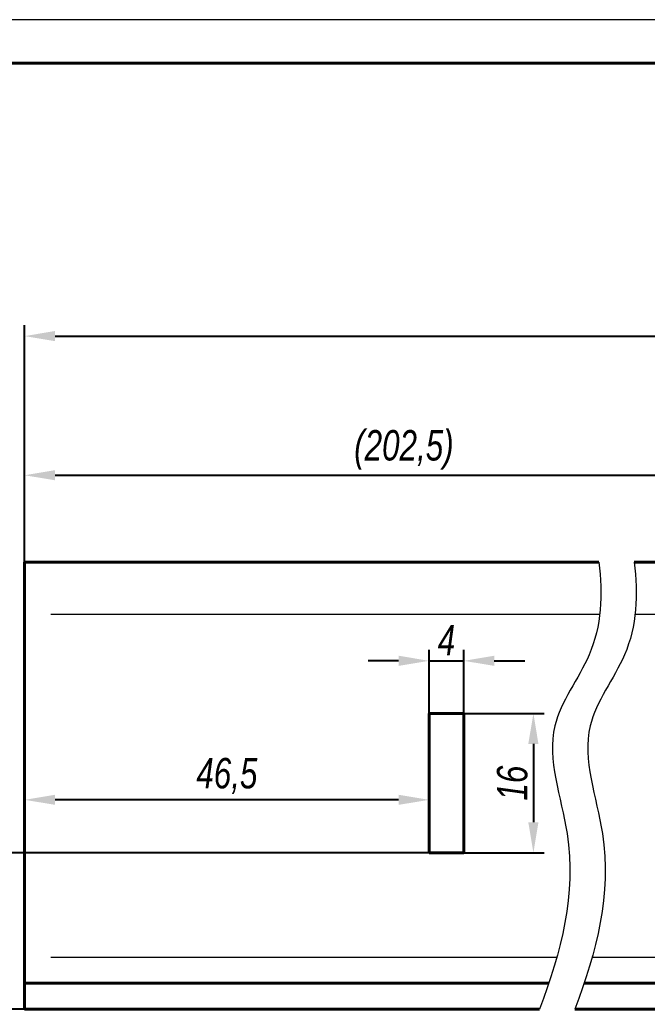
# Model space of a CAD drawing. Header units: millimetres. Extents: x 12064 to 35004, y -6103 to -2658.
# Drawn here: x 31958.1 to 32030.2, y -2840.3 to -2726.6 of the extents above; entities that cross this region are included whole.
import ezdxf

# ---------------------------------------------------------------- set-up
doc = ezdxf.new("R2010")
doc.units = ezdxf.units.MM
for name, color, linetype, lineweight in [('Layer_02', 1, 'Continuous', 13), ('Layer_04', 7, 'Continuous', 40), ('Layer_05', 6, 'Continuous', 13), ('Layer_06', 7, 'Continuous', 40), ('Layer_09', 1, 'Continuous', 15), ('Layer_10', 6, 'Continuous', 15)]:
    doc.layers.add(name, color=color, linetype=linetype, lineweight=lineweight)
doc.styles.add('Style_01', font='ARIALNI.TTF', dxfattribs={"width": 0.9, "height": 3.5})
doc.dimstyles.new('DimStyle_01', dxfattribs={"dimtxt": 3.5, "dimasz": 3.5, "dimexe": 1.25, "dimexo": 0, "dimtad": 1, "dimdec": 1, "dimtxsty": 'Style_01', "dimcen": 2.5, "dimazin": 3, "dimtfac": 1, "dimtdec": 1, "dimtmove": 0, "dimatfit": 3})
doc.dimstyles.new('DimStyle_03', dxfattribs={"dimtxt": 3.5, "dimasz": 3.5, "dimexe": 1.25, "dimexo": 0, "dimtad": 1, "dimdec": 1, "dimtxsty": 'Style_01', "dimcen": 0, "dimazin": 3, "dimtfac": 1, "dimtdec": 1, "dimtmove": 0, "dimatfit": 3})

# ---------------------------------------------------------------- blocks, each defined once
blk = doc.blocks.new('*D3094')
at = {"layer": 'Defpoints', "color": 0, "ltscale": 0.5}
for p in [(31958.62, -2806.34), (32005.12, -2812.95), (31958.62, -2816.26)]:
    blk.add_point(p, dxfattribs=at)
at = {"layer": 'Layer_02', "color": 0, "lineweight": -2, "ltscale": 0.5}
for p, q in [((31958.62, -2806.34), (31958.62, -2817.51)), ((32005.12, -2812.95), (32005.12, -2817.51)), ((32001.62, -2816.26), (31962.12, -2816.26))]:
    blk.add_line(p, q, dxfattribs=at)
at = {"layer": 'Layer_02', "color": 0, "ltscale": 0.5}
for points in [[(31962.12, -2815.68), (31962.12, -2816.84), (31958.62, -2816.26)], [(32001.62, -2815.68), (32001.62, -2816.84), (32005.12, -2816.26)]]:
    blk.add_solid(points, dxfattribs=at)
at = {"layer": 'Layer_02', "color": 0, "ltscale": 0.5, "insert": (31981.87, -2813.52), "char_height": 3.5, "attachment_point": 5, "style": 'Style_01'}
blk.add_mtext('46,5', dxfattribs=at)
blk = doc.blocks.new('*D3049')
at = {"layer": 'Defpoints', "color": 0, "ltscale": 0.5}
for p in [(32005.12, -2822.34), (31949.12, -2840.34), (31958.62, -2840.34)]:
    blk.add_point(p, dxfattribs=at)
at = {"layer": 'Layer_02', "color": 0, "lineweight": -2, "ltscale": 0.5}
for p, q in [((32005.12, -2822.34), (31947.87, -2822.34)), ((31949.12, -2825.84), (31949.12, -2836.84)), ((31958.62, -2840.34), (31947.87, -2840.34))]:
    blk.add_line(p, q, dxfattribs=at)
at = {"layer": 'Layer_02', "color": 0, "ltscale": 0.5}
for points in [[(31948.53, -2825.84), (31949.7, -2825.84), (31949.12, -2822.34)], [(31948.53, -2836.84), (31949.7, -2836.84), (31949.12, -2840.34)]]:
    blk.add_solid(points, dxfattribs=at)
at = {"layer": 'Layer_02', "color": 0, "ltscale": 0.5, "insert": (31946.7, -2831.34), "char_height": 3.5, "attachment_point": 5, "rotation": 90, "style": 'Style_01'}
blk.add_mtext('18', dxfattribs=at)
blk = doc.blocks.new('*D3059')
at = {"layer": 'Defpoints', "color": 0, "ltscale": 0.5}
for p in [(32045.85, -2778.94), (31958.62, -2788.94), (32045.85, -2808.94)]:
    blk.add_point(p, dxfattribs=at)
at = {"layer": 'Layer_02', "color": 0, "lineweight": -2, "ltscale": 0.5}
for p, q in [((31958.62, -2788.94), (31958.62, -2777.69)), ((32045.85, -2808.94), (32045.85, -2777.69)), ((31962.12, -2778.94), (32042.35, -2778.94))]:
    blk.add_line(p, q, dxfattribs=at)
at = {"layer": 'Layer_02', "color": 0, "ltscale": 0.5}
for points in [[(31962.12, -2778.35), (31962.12, -2779.52), (31958.62, -2778.94)], [(32042.35, -2778.35), (32042.35, -2779.52), (32045.85, -2778.94)]]:
    blk.add_solid(points, dxfattribs=at)
at = {"layer": 'Layer_02', "color": 0, "ltscale": 0.5, "insert": (32002.23, -2776.02), "char_height": 3.5, "attachment_point": 5, "style": 'Style_01'}
blk.add_mtext('(202,5)', dxfattribs=at)
blk = doc.blocks.new('*D3061')
at = {"layer": 'Defpoints', "color": 0, "ltscale": 0.5}
for p in [(32140.85, -2762.94), (31958.62, -2788.94), (32140.85, -2799.3)]:
    blk.add_point(p, dxfattribs=at)
at = {"layer": 'Layer_02', "color": 0, "lineweight": -2, "ltscale": 0.5}
for p, q in [((31958.62, -2788.94), (31958.62, -2761.69)), ((32140.85, -2799.3), (32140.85, -2761.69)), ((31962.12, -2762.94), (32137.35, -2762.94))]:
    blk.add_line(p, q, dxfattribs=at)
at = {"layer": 'Layer_02', "color": 0, "ltscale": 0.5}
for points in [[(31962.12, -2762.35), (31962.12, -2763.52), (31958.62, -2762.94)], [(32137.35, -2762.35), (32137.35, -2763.52), (32140.85, -2762.94)]]:
    blk.add_solid(points, dxfattribs=at)
at = {"layer": 'Layer_02', "color": 0, "ltscale": 0.5, "insert": (32049.73, -2760.02), "char_height": 3.5, "attachment_point": 5, "style": 'Style_01'}
blk.add_mtext('(552,5)', dxfattribs=at)
blk = doc.blocks.new('*D3067')
at = {"layer": 'Defpoints', "color": 0, "ltscale": 0.5}
for p in [(32009.12, -2800.28), (32005.12, -2806.34), (32009.12, -2806.34)]:
    blk.add_point(p, dxfattribs=at)
at = {"layer": 'Layer_09', "color": 0, "lineweight": -2, "ltscale": 0.5}
for p, q in [((32005.12, -2806.34), (32005.12, -2799.03)), ((32009.12, -2806.34), (32009.12, -2799.03)), ((32001.62, -2800.28), (31998.12, -2800.28)), ((32005.12, -2800.28), (32009.12, -2800.28)), ((32012.62, -2800.28), (32016.12, -2800.28))]:
    blk.add_line(p, q, dxfattribs=at)
at = {"layer": 'Layer_09', "color": 0, "ltscale": 0.5}
for points in [[(32001.62, -2799.69), (32001.62, -2800.86), (32005.12, -2800.28)], [(32012.62, -2799.69), (32012.62, -2800.86), (32009.12, -2800.28)]]:
    blk.add_solid(points, dxfattribs=at)
at = {"layer": 'Layer_09', "color": 0, "ltscale": 0.5, "insert": (32007.12, -2797.9), "char_height": 3.5, "attachment_point": 5, "style": 'Style_01'}
blk.add_mtext('4', dxfattribs=at)
blk = doc.blocks.new('*D3068')
at = {"layer": 'Defpoints', "color": 0, "ltscale": 0.5}
for p in [(32009.12, -2806.34), (32009.12, -2822.34), (32017.12, -2822.34)]:
    blk.add_point(p, dxfattribs=at)
at = {"layer": 'Layer_09', "color": 0, "lineweight": -2, "ltscale": 0.5}
for p, q in [((32009.12, -2806.34), (32018.37, -2806.34)), ((32017.12, -2809.84), (32017.12, -2818.84)), ((32009.12, -2822.34), (32018.37, -2822.34))]:
    blk.add_line(p, q, dxfattribs=at)
at = {"layer": 'Layer_09', "color": 0, "ltscale": 0.5}
for points in [[(32016.53, -2809.84), (32017.7, -2809.84), (32017.12, -2806.34)], [(32016.53, -2818.84), (32017.7, -2818.84), (32017.12, -2822.34)]]:
    blk.add_solid(points, dxfattribs=at)
at = {"layer": 'Layer_09', "color": 0, "ltscale": 0.5, "insert": (32014.7, -2814.34), "char_height": 3.5, "attachment_point": 5, "rotation": 90, "style": 'Style_01'}
blk.add_mtext('16', dxfattribs=at)

msp = doc.modelspace()

# ---------------------------------------------------------------- linework, layer by layer
at = {"layer": 'Layer_04'}
for p, q in [((31958.617, -2788.938), (32024.638, -2788.938)), ((31958.617, -2788.938), (31958.617, -2794.938)), ((32028.705, -2788.938), (32116.556, -2788.938)), ((31958.617, -2794.938), (31958.617, -2834.338)), ((32005.117, -2806.338), (32005.117, -2822.338)), ((32009.117, -2806.338), (32005.117, -2806.338)), ((32009.117, -2822.338), (32009.117, -2806.338)), ((32005.117, -2822.338), (32009.117, -2822.338)), ((31958.617, -2834.338), (31958.617, -2837.338)), ((31958.617, -2837.338), (32018.892, -2837.338)), ((31958.617, -2840.338), (31958.617, -2837.338)), ((32022.96, -2837.338), (32110.811, -2837.338)), ((31958.617, -2840.338), (32017.822, -2840.338)), ((32021.89, -2840.338), (32109.741, -2840.338))]:
    msp.add_line(p, q, dxfattribs=at)
at = {"layer": 'Layer_05'}
msp.add_line((32758.505, -2726.567), (31867.505, -2726.567), dxfattribs=at)
at = {"layer": 'Layer_06', "linetype": 'Continuous'}
msp.add_line((32753.505, -2731.567), (31887.505, -2731.567), dxfattribs=at)
at = {"layer": 'Layer_10'}
for p, q in [((32024.743, -2794.938), (31961.617, -2794.938)), ((32116.662, -2794.938), (32028.81, -2794.938)), ((31961.617, -2834.338), (32019.815, -2834.338)), ((32023.882, -2834.338), (32111.734, -2834.338))]:
    msp.add_line(p, q, dxfattribs=at)
at = {"layer": 'Layer_10', "ltscale": 0.5}
for points in [[(32024.638, -2788.938), (32025.108, -2792.655), (32024.847, -2799.217), (32017.41, -2808.507), (32023.124, -2823.04), (32020.305, -2833.744), (32017.822, -2840.338)], [(32028.705, -2788.938), (32029.176, -2792.655), (32028.914, -2799.217), (32021.477, -2808.507), (32027.191, -2823.04), (32024.372, -2833.744), (32021.89, -2840.338)]]:
    msp.add_open_spline(points, degree=3, knots=[9.8435609, 9.8435609, 9.8435609, 9.8435609, 20.8553363, 29.9186398, 42.3807828, 62.9279646, 62.9279646, 62.9279646, 62.9279646], dxfattribs=at)

# ---------------------------------------------------------------- dimensions: what is measured, and where the dimension line sits
at = {"layer": 'Layer_02', "ltscale": 0.5}
for base, p2, text, picture, middle in [((32140.852, -2762.938), (32140.852, -2799.303), '(552,5)', '*D3061', (32049.734, -2760.018)), ((32045.85, -2778.938), (32045.85, -2808.938), '(202,5)', '*D3059', (32002.233, -2776.018))]:
    dim = msp.add_linear_dim(base=base, p1=(31958.617, -2788.938), p2=p2, text=text, dimstyle='DimStyle_01', dxfattribs=at)
    dim.commit()
    dim.dimension.update_dxf_attribs({"geometry": picture, "text_midpoint": middle})
dim = msp.add_linear_dim(base=(31958.617, -2816.259), p1=(32005.117, -2812.952), p2=(31958.617, -2806.338), dimstyle='DimStyle_01', dxfattribs=at)
dim.commit()
dim.dimension.update_dxf_attribs({"geometry": '*D3094', "text_midpoint": (31981.867, -2813.524)})
dim = msp.add_linear_dim(base=(31949.117, -2840.338), p1=(32005.117, -2822.338), p2=(31958.617, -2840.338), angle=90, dimstyle='DimStyle_01', dxfattribs=at)
dim.commit()
dim.dimension.update_dxf_attribs({"geometry": '*D3049', "text_midpoint": (31946.705, -2831.338)})
at = {"layer": 'Layer_09', "ltscale": 0.5}
dim = msp.add_linear_dim(base=(32009.117, -2800.278), p1=(32005.117, -2806.338), p2=(32009.117, -2806.338), dimstyle='DimStyle_03', dxfattribs=at)
dim.commit()
dim.dimension.update_dxf_attribs({"geometry": '*D3067', "text_midpoint": (32007.117, -2797.903)})
dim = msp.add_linear_dim(base=(32017.117, -2822.338), p1=(32009.117, -2806.338), p2=(32009.117, -2822.338), angle=90, dimstyle='DimStyle_03', dxfattribs=at)
dim.commit()
dim.dimension.update_dxf_attribs({"geometry": '*D3068', "text_midpoint": (32014.705, -2814.338)})

doc.saveas('drawing.dxf')
